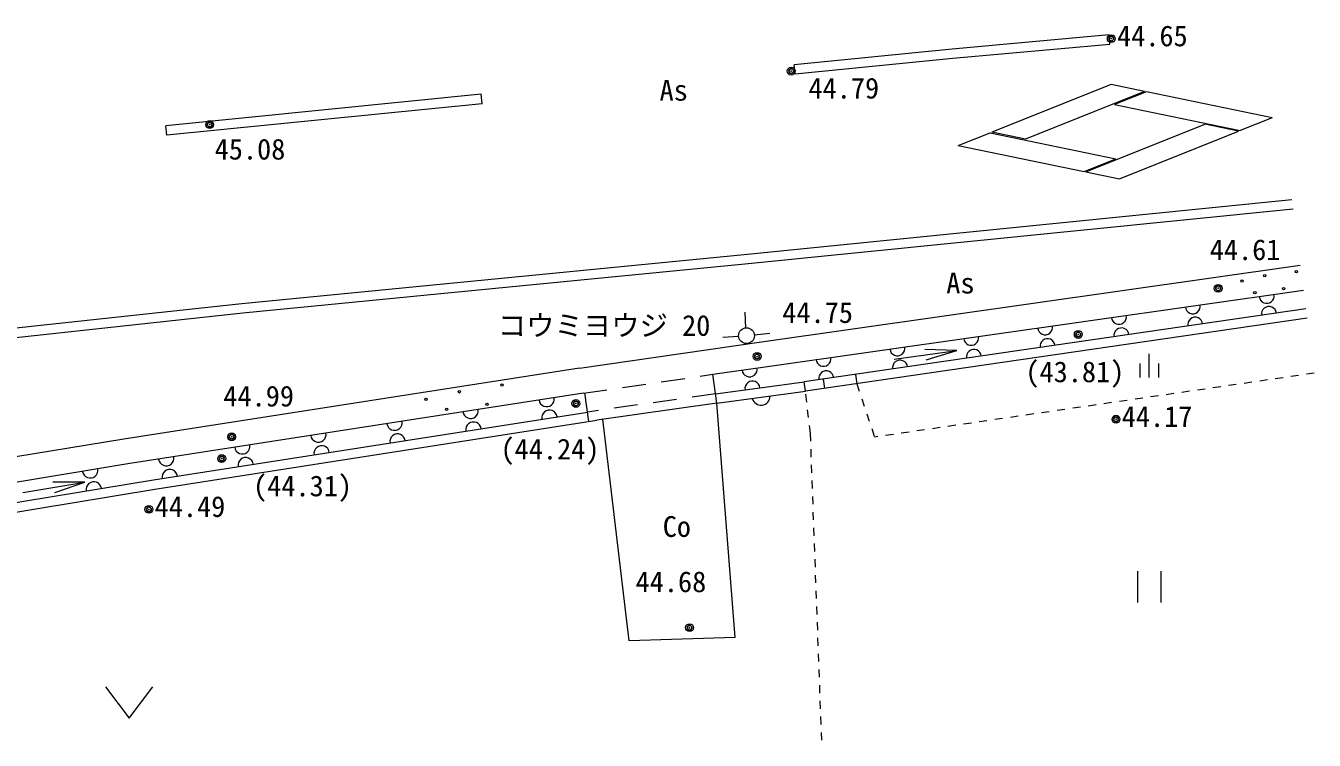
# Model space of a CAD drawing. Units: millimetres, scale not verified. Extents: x -29071210 to -28860960, y -117775216 to -117329466.
# Drawn here: x -28907000 to -28886546, y -117665860 to -117654515 of the extents above; entities that cross this region are included whole.
import ezdxf
from ezdxf.enums import TextEntityAlignment as Align

# ---------------------------------------------------------------- set-up
doc = ezdxf.new("R2010")
doc.units = ezdxf.units.MM
doc.header["$LTSCALE"] = 250
doc.header["$PDMODE"] = 32
doc.header["$PDSIZE"] = 125
doc.linetypes.add('USER4', pattern=[2.5, 1.5, -1])
doc.linetypes.add('USER8', pattern=[1, 0.5, -0.5])
for name, color, linetype, lineweight in [('S-SUV', 7, 'Continuous', 13), ('S-SUV-HTXT', 7, 'Continuous', 13), ('S-SUV-SRVR', 3, 'Continuous', 13)]:
    doc.layers.add(name, color=color, linetype=linetype, lineweight=lineweight)
doc.styles.add('ＭＳ ゴシック', font='')
doc.styles.get('ＭＳ ゴシック').set_extended_font_data('MS Gothic')

# ---------------------------------------------------------------- blocks, each defined once
blk = doc.blocks.new('ﾌﾟﾛｯﾄﾏｰｸ-03_1')
at = {"color": 3, "linetype": 'Continuous', "lineweight": 25}
blk.add_circle((0, 0), 0.5, dxfattribs=at)
at = {"color": 3}
blk.add_point((0, 0), dxfattribs=at)
blk = doc.blocks.new('open_arrow')
at = {"color": 0, "linetype": 'Continuous', "lineweight": -2}
blk.add_lwpolyline([(7.5, 1.25), (0, 0), (7.5, -1.25)], dxfattribs=at)
blk = doc.blocks.new('田')
at = {"color": 7, "linetype": 'Continuous', "lineweight": 13}
for p, q in [((-0.75, 1), (-0.75, -1)), ((0.75, -1), (0.75, 1))]:
    blk.add_line(p, q, dxfattribs=at)
blk = doc.blocks.new('荒地')
at = {"color": 7, "linetype": 'Continuous', "lineweight": 13}
for p, q in [((-1, 0.25), (-1, -1.25)), ((0, -1.25), (0, 1.25)), ((1, 0.25), (1, -1.25))]:
    blk.add_line(p, q, dxfattribs=at)
blk = doc.blocks.new('畑')
at = {"color": 7, "linetype": 'Continuous', "lineweight": 13}
for p, q in [((-1.5, 1), (0, -1)), ((0, -1), (1.5, 1))]:
    blk.add_line(p, q, dxfattribs=at)

msp = doc.modelspace()

# ---------------------------------------------------------------- linework, layer by layer
at = {"layer": 'S-SUV'}
for p, q in [((-28889803, -117654661), (-28892295, -117654885.1)), ((-28889789.6, -117654810.4), (-28889803, -117654661)), ((-28892295, -117654885.1), (-28894800, -117655133.2)), ((-28889789.6, -117654810.4), (-28892280.9, -117655034.4)), ((-28892280.9, -117655034.4), (-28894785.2, -117655282.4)), ((-28894785.2, -117655282.4), (-28894800, -117655133.2)), ((-28889771.6, -117655450.2), (-28891664.4, -117656205.1)), ((-28889237.8, -117655560.3), (-28889771.6, -117655450.2)), ((-28899768, -117655603.3), (-28904776, -117656104.5)), ((-28899753, -117655752.6), (-28899768, -117655603.3)), ((-28889237.8, -117655560.3), (-28891130.6, -117656315.2)), ((-28889211.1, -117655565.8), (-28889717.3, -117655767.7)), ((-28887215.3, -117655977.5), (-28889211.1, -117655565.8)), ((-28899753, -117655752.6), (-28904761, -117656253.8)), ((-28889717.3, -117655767.7), (-28887721.5, -117656179.4)), ((-28904761, -117656253.8), (-28904776, -117656104.5)), ((-28890173.4, -117656834.3), (-28888280.6, -117656079.4)), ((-28887746.8, -117656189.5), (-28888280.6, -117656079.4)), ((-28887215.3, -117655977.5), (-28887721.5, -117656179.4)), ((-28892195.9, -117656417.1), (-28891689.7, -117656215.2)), ((-28891689.7, -117656215.2), (-28889693.9, -117656626.9)), ((-28891130.6, -117656315.2), (-28891664.4, -117656205.1)), ((-28889639.7, -117656944.4), (-28887746.8, -117656189.5)), ((-28892195.9, -117656417.1), (-28890200.1, -117656828.8)), ((-28890200.1, -117656828.8), (-28889693.9, -117656626.9)), ((-28890173.4, -117656834.3), (-28889639.7, -117656944.4)), ((-28895597.7, -117658146.9), (-28886901.6, -117657273.3)), ((-28895582.9, -117658296.2), (-28886882.4, -117657422.1)), ((-28903571.2, -117658926.2), (-28895597.7, -117658146.9)), ((-28903555.9, -117659075.5), (-28895582.9, -117658296.2)), ((-28895320.7, -117659533.3), (-28886767, -117658317.1)), ((-28895263.8, -117659929.2), (-28886715.8, -117658713.9)), ((-28910404.6, -117659665.6), (-28903571.2, -117658926.2)), ((-28910387.8, -117659814.7), (-28903555.9, -117659075.5)), ((-28895566.6, -117659311.4), (-28895582.1, -117659061.9)), ((-28886677.4, -117659011.9), (-28894643.8, -117660171.2)), ((-28886658.2, -117659160.7), (-28894622.2, -117660319.6)), ((-28895434.5, -117659423.7), (-28895185.7, -117659398.8)), ((-28898207.3, -117659952.7), (-28895320.7, -117659533.3)), ((-28895933.2, -117659457.6), (-28895683.6, -117659443.3)), ((-28893212.1, -117659810.1), (-28892222.1, -117659669.3)), ((-28898207.3, -117659952.7), (-28905443.1, -117661077.6)), ((-28896095.5, -117660050), (-28895263.8, -117659929.2)), ((-28896028.8, -117660509.2), (-28896095.5, -117660050)), ((-28896049.3, -117660360.6), (-28894642.3, -117660170.9)), ((-28894622.2, -117660319.6), (-28894643.8, -117660171.2)), ((-28894340.5, -117660127), (-28894318.9, -117660275.5)), ((-28893829.8, -117660052.7), (-28893808.2, -117660201.1)), ((-28898147.8, -117660348.3), (-28905379.8, -117661472.5)), ((-28898061.8, -117660797.3), (-28898127.5, -117660345.3)), ((-28896049.3, -117660360.6), (-28896050.4, -117660360.8)), ((-28896028.8, -117660509.2), (-28894622.2, -117660319.6)), ((-28896028.8, -117660509.2), (-28897931.9, -117660778.9)), ((-28895736.7, -117664228.2), (-28896028.8, -117660509.2)), ((-28904972.8, -117661725.5), (-28898112.8, -117660655.3)), ((-28904949, -117661873.6), (-28897931.9, -117660778.9)), ((-28898112.8, -117660655.3), (-28898083.4, -117660648.8)), ((-28897422.7, -117664281.3), (-28897840.8, -117660763.3)), ((-28905443.1, -117661077.6), (-28912675.6, -117662273.2)), ((-28905379.8, -117661472.5), (-28912609.7, -117662667.8)), ((-28912539.7, -117662972.8), (-28904972.8, -117661725.5)), ((-28907047.3, -117661924.6), (-28906060.7, -117661761.6)), ((-28912515.1, -117663120.7), (-28904949, -117661873.6)), ((-28895736.7, -117664228.2), (-28897422.7, -117664281.3))]:
    msp.add_line(p, q, dxfattribs=at)
at = {"layer": 'S-SUV', "linetype": 'USER4'}
for p, q in [((-28898147.8, -117660348.3), (-28896095.5, -117660050)), ((-28896050.4, -117660360.8), (-28898083.4, -117660648.8))]:
    msp.add_line(p, q, dxfattribs=at)
at = {"layer": 'S-SUV', "linetype": 'USER8'}
for p, q in [((-28893808.2, -117660201.1), (-28893525.8, -117661047.1)), ((-28886546, -117660031.4), (-28893525.8, -117661047.1)), ((-28894543.8, -117660986.2), (-28894622.2, -117660319.6)), ((-28894364.2, -117665860.5), (-28894543.8, -117660986.2))]:
    msp.add_line(p, q, dxfattribs=at)
at = {"layer": 'S-SUV'}
for centre, radius in [((-28887691.8, -117658568.2), 18.8), ((-28887331.3, -117658485.4), 18.8), ((-28886829.3, -117658421.3), 18.8), ((-28887488.9, -117658752.4), 18.8), ((-28887032.3, -117658691), 18.8), ((-28895558.8, -117659436.2), 125), ((-28899438.1, -117660221), 18.8), ((-28900116.4, -117660327.8), 18.8), ((-28900645.1, -117660445.3), 18.8), ((-28900319.3, -117660605.5), 18.8), ((-28899678.4, -117660525.4), 18.8)]:
    msp.add_circle(centre, radius, dxfattribs=at)
for centre, radius, start, end in [((-28887301.2, -117658803.6), 118.6, 185.00388, 11.18794), ((-28888473.7, -117658970.4), 118.6, 185.00388, 11.18794), ((-28887264, -117659090.7), 118.5, 5.15893, 191.40094), ((-28889646.2, -117659137.1), 118.6, 184.99854, 11.18259), ((-28888435.4, -117659261.2), 118.5, 5.15893, 191.40094), ((-28890818.7, -117659303.8), 118.6, 184.99854, 11.18259), ((-28889606.7, -117659431.7), 118.5, 5.15833, 191.40034), ((-28891991.2, -117659470.4), 118.6, 184.99854, 11.18259), ((-28890778.1, -117659602.1), 118.5, 5.15833, 191.40034), ((-28894336.2, -117659803.8), 118.6, 184.99854, 11.18259), ((-28893163.7, -117659637.1), 118.6, 184.99854, 11.18259), ((-28891949.5, -117659772.6), 118.5, 5.15833, 191.40034), ((-28895508.6, -117659971.2), 118.6, 185.17622, 11.36027), ((-28894292.2, -117660113.5), 118.5, 5.1585, 191.40051), ((-28893120.8, -117659943), 118.5, 5.15833, 191.40034), ((-28895464.7, -117660275.3), 118.5, 4.55619, 190.79819), ((-28898730.9, -117660441.9), 122.3, 187.55363, 10.1224), ((-28895327.9, -117660396.5), 143.1, 194.93593, 0.41856), ((-28899938.7, -117660629.7), 122.3, 187.55363, 10.1224), ((-28898686.5, -117660740.1), 122, 7.49865, 190.26549), ((-28901146.5, -117660817.5), 122.3, 187.55363, 10.1224), ((-28899892.1, -117660928.5), 122, 7.49865, 190.26549), ((-28902354.3, -117661005.3), 122.3, 187.55363, 10.1224), ((-28901097.6, -117661116.9), 122, 7.49865, 190.26549), ((-28903562, -117661193.1), 122.3, 187.55363, 10.1224), ((-28902303.2, -117661305.3), 122, 7.49865, 190.26549), ((-28904769.8, -117661380.9), 122.3, 187.55363, 10.1224), ((-28903508.7, -117661493.7), 122, 7.49865, 190.26549), ((-28905976.7, -117661574.4), 122.3, 188.09929, 10.66805), ((-28904714.3, -117661682.1), 122, 7.49865, 190.26549), ((-28905918.6, -117661878.4), 122, 7.9764, 190.74325)]:
    msp.add_arc(centre, radius, start, end, dxfattribs=at)

# ---------------------------------------------------------------- block references
at = {"layer": 'S-SUV', "xscale": 66.7, "yscale": 66.7}
for p, rotation in [((-28892222.1, -117659669.3), 188.1), ((-28906060.7, -117661761.6), 189.4)]:
    msp.add_blockref('open_arrow', p, dxfattribs=dict(at, rotation=rotation))
at = {"layer": 'S-SUV'}
for name, p, xscale, yscale in [('荒地', (-28889165.8, -117659914.1), 150, 150), ('田', (-28889165.8, -117663425.5), 250, 250), ('畑', (-28905358, -117665262.6), 250, 250)]:
    msp.add_blockref(name, p, dxfattribs=dict(at, xscale=xscale, yscale=yscale))
at = {"layer": 'S-SUV-SRVR', "xscale": 75, "yscale": 75}
for p in [(-28889767.7, -117654719.6), (-28894849, -117655235.2), (-28904080.2, -117656083.5), (-28888071.1, -117658684.4), (-28890291.6, -117659416.3), (-28895389.6, -117659765.6), (-28898267, -117660514), (-28889692.8, -117660763.5), (-28903730.9, -117661042.1), (-28903888.9, -117661387.3), (-28905044.9, -117662193.9), (-28896462.4, -117664073.5)]:
    msp.add_blockref('ﾌﾟﾛｯﾄﾏｰｸ-03_1', p, dxfattribs=at)

# ---------------------------------------------------------------- texts
at = {"layer": 'S-SUV-HTXT', "style": 'ＭＳ ゴシック'}
for s, p in [('As', (-28896714.1, -117655538.8)), ('As', (-28892162.8, -117658601.3)), ('Co', (-28896664.3, -117662467))]:
    msp.add_text(s, height=329.9, rotation=0.002, dxfattribs=at).set_placement(p, align=Align.MIDDLE_CENTER)
msp.add_text('コウミヨウジ 20', height=329.9, dxfattribs=at).set_placement((-28896132.2, -117659273.9), align=Align.MIDDLE_RIGHT)
at = {"layer": 'S-SUV-SRVR', "style": 'ＭＳ ゴシック'}
for s, p in [('44.65', (-28889676.8, -117654939.8)), ('44.79', (-28894574.6, -117655769.5)), ('45.08', (-28904001.2, -117656738.4)), ('44.61', (-28888204.2, -117658335.1)), ('44.75', (-28894990.4, -117659333.1)), ('44.99', (-28903864, -117660659.6)), ('44.17', (-28889602, -117660983.7)), ('44.49', (-28904954.1, -117662414.1)), ('44.68', (-28897319, -117663607.7))]:
    msp.add_text(s, height=329.9, dxfattribs=at).set_placement(p, align=Align.BOTTOM_LEFT)
for s, p in [('(43.81)', (-28890346.2, -117660273.8)), ('(44.24)', (-28898678.2, -117661500.4)), ('(44.31)', (-28902606.1, -117662085.8))]:
    msp.add_text(s, height=329.9, dxfattribs=at).set_placement(p, align=Align.BOTTOM_CENTER)

doc.saveas('drawing.dxf')
